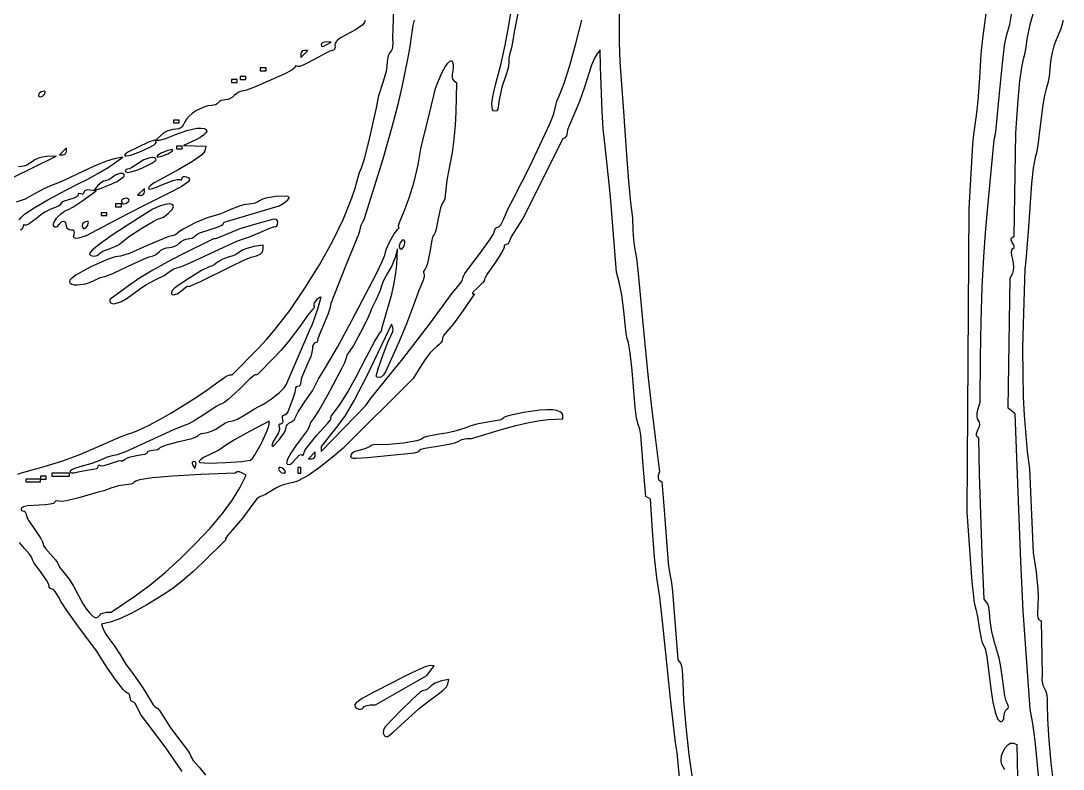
# Model space of a CAD drawing. Extents: x 49.4 to 149.4, y 52.5 to 152.5.
# Drawn here: x 110.59 to 127.92, y 75.05 to 87.48 of the extents above; entities that cross this region are included whole.
import ezdxf

# ---------------------------------------------------------------- set-up
doc = ezdxf.new("R2010")
doc.units = 0
doc.layers.add('LAYER_1', color=7, linetype='CONTINUOUS')

msp = doc.modelspace()

# ---------------------------------------------------------------- linework, layer by layer
at = {"layer": 'LAYER_1'}
for points in [[(110.541, 79.954), (110.602, 79.976), (110.978, 80.079), (111.288, 80.176), (111.568, 80.279), (111.853, 80.401), (112.259, 80.578), (112.379, 80.625), (112.435, 80.642), (112.535, 80.679), (112.72, 80.767), (112.925, 80.875), (113.085, 80.968), (113.446, 81.192), (113.661, 81.332), (113.848, 81.469), (113.979, 81.564), (114.029, 81.593), (114.059, 81.604), (114.102, 81.604), (114.544, 82.054), (114.671, 82.19), (114.8, 82.34), (115.059, 82.674), (115.313, 83.042), (115.552, 83.428), (115.768, 83.817), (115.952, 84.194), (116.094, 84.544), (116.147, 84.703), (116.186, 84.85), (116.22, 84.966), (116.254, 85.043), (116.303, 85.19), (116.373, 85.476), (116.5, 86.041), (116.543, 86.245), (116.615, 86.468), (116.666, 86.648), (116.681, 86.733), (116.687, 86.802), (116.701, 86.906), (116.716, 86.944), (116.734, 86.966), (116.752, 86.986), (116.767, 87.018), (116.778, 87.101), (116.774, 87.207), (116.847, 89.222)], [(119.002, 88.355), (118.791, 87.303), (118.77, 87.159), (118.746, 87.036), (118.72, 86.943), (118.703, 86.869), (118.701, 86.794), (118.691, 86.699), (118.653, 86.578), (118.584, 86.382), (118.543, 86.173), (118.52, 86.017), (118.502, 85.991), (118.467, 85.981), (118.445, 85.989), (118.43, 86.014), (118.422, 86.055), (118.421, 86.109), (118.44, 86.256), (118.485, 86.444), (118.566, 86.751), (118.641, 87.079), (118.704, 87.407), (118.752, 87.712)], [(120.535, 87.995), (120.534, 87.481), (120.537, 87.13), (120.548, 86.801), (120.6, 86.053), (120.655, 85.259), (120.688, 84.818), (120.726, 84.466), (120.755, 84.212), (120.765, 84.009), (120.772, 83.854), (120.792, 83.72), (120.822, 83.543), (120.852, 83.287), (120.926, 82.518), (121.014, 81.604), (121.066, 81.111), (121.133, 80.57), (121.208, 79.992), (121.186, 79.934), (121.182, 79.885), (121.19, 79.865), (121.203, 79.851), (121.242, 79.827), (121.276, 79.429), (121.332, 78.694), (121.357, 78.421), (121.386, 78.237), (121.406, 78.145), (121.423, 78.006), (121.478, 77.299), (121.509, 76.866), (121.554, 76.81), (121.571, 76.768), (121.584, 76.695), (121.594, 76.497), (121.607, 76.196), (121.643, 75.763), (121.696, 75.291), (121.755, 74.87)], [(126.661, 87.809), (126.577, 87.19), (126.55, 86.932), (126.523, 86.54), (126.496, 86.154), (126.47, 85.909), (126.427, 85.596), (126.411, 85.428), (126.348, 84.369), (126.315, 79.319), (126.4, 78.165), (126.418, 77.972), (126.439, 77.815), (126.464, 77.708), (126.491, 77.587), (126.519, 77.4), (126.552, 77.218), (126.571, 77.15), (126.59, 77.111), (126.619, 77.05), (126.646, 76.926), (126.715, 76.385), (126.746, 76.163), (126.783, 75.998), (126.826, 75.89), (126.85, 75.859), (126.875, 75.843), (126.897, 75.843), (126.915, 75.858), (126.928, 75.884), (126.932, 75.921), (126.947, 75.999), (126.963, 76.03), (126.982, 76.05), (127, 76.066), (127.008, 76.087), (127.004, 76.111), (126.989, 76.137), (126.969, 76.184), (126.949, 76.272), (126.913, 76.518), (126.876, 76.786), (126.853, 76.898), (126.831, 76.975), (126.778, 77.14), (126.732, 77.333), (126.7, 77.517), (126.689, 77.654), (126.678, 77.751), (126.665, 77.793), (126.648, 77.823), (126.604, 77.876), (126.572, 78.621), (126.526, 79.958), (126.512, 80.549), (126.483, 80.577), (126.476, 80.596), (126.478, 80.626), (126.505, 80.701), (126.524, 80.746), (126.531, 80.784), (126.526, 80.817), (126.508, 80.844), (126.492, 80.873), (126.485, 80.915), (126.486, 80.965), (126.497, 81.02), (126.534, 81.148), (126.541, 81.893), (126.551, 82.489), (126.57, 83.061), (126.595, 83.565), (126.626, 83.961), (126.666, 84.393), (126.764, 85.452), (126.775, 85.537), (126.785, 85.572), (126.798, 85.643), (126.816, 85.812), (126.854, 86.221), (126.905, 86.774), (126.942, 87.074), (126.963, 87.188), (126.982, 87.255), (127.027, 87.422), (127.075, 87.688)], [(127.527, 74.692), (127.484, 75.182), (127.452, 75.525), (127.412, 75.808), (127.367, 76.048), (127.253, 77.684), (127.212, 78.501), (127.116, 80.954), (127.004, 81.051), (127.035, 83.209), (127.078, 83.29), (127.092, 83.334), (127.097, 83.39), (127.093, 83.454), (127.078, 83.521), (127.063, 83.586), (127.059, 83.639), (127.065, 83.677), (127.082, 83.7), (127.099, 83.716), (127.103, 83.738), (127.096, 83.763), (127.076, 83.792), (127.051, 83.844), (127.052, 83.866), (127.064, 83.881), (127.104, 83.906), (127.132, 85.62), (127.144, 85.86), (127.166, 86.169), (127.198, 86.486), (127.232, 86.742), (127.26, 86.868), (127.281, 86.929), (127.297, 87.012), (127.325, 87.212), (127.369, 87.423), (127.422, 87.621)], [(116.314, 87.489), (116.294, 87.452), (116.262, 87.413), (116.155, 87.334), (115.989, 87.247), (115.905, 87.202), (115.848, 87.158), (115.817, 87.115), (115.811, 87.073), (115.812, 87.041), (115.804, 87.015), (115.789, 86.997), (115.768, 86.991), (115.728, 86.979), (115.659, 86.948), (115.475, 86.845), (115.295, 86.751), (115.229, 86.728), (115.193, 86.728), (115.161, 86.736), (115.151, 86.73), (115.147, 86.717), (115.133, 86.696), (115.094, 86.666), (114.967, 86.596), (114.471, 86.38), (114.339, 86.332), (114.266, 86.317), (114.235, 86.312), (114.2, 86.296), (114.138, 86.245), (114.107, 86.217), (114.07, 86.194), (114.029, 86.179), (113.99, 86.173), (113.92, 86.159), (113.891, 86.144), (113.873, 86.125), (113.855, 86.106), (113.827, 86.091), (113.757, 86.077), (113.697, 86.07), (113.632, 86.052), (113.499, 85.987), (113.438, 85.945), (113.385, 85.9), (113.344, 85.853), (113.318, 85.807), (113.296, 85.762), (113.269, 85.725), (113.24, 85.699), (113.213, 85.688), (113.114, 85.677), (113.033, 85.656), (112.966, 85.623), (112.909, 85.576), (112.832, 85.5), (112.896, 85.501), (113, 85.528), (113.161, 85.594), (113.35, 85.664), (113.517, 85.699), (113.584, 85.703), (113.635, 85.697), (113.669, 85.68), (113.681, 85.653), (113.665, 85.622), (113.624, 85.583), (113.563, 85.541), (113.488, 85.501), (113.296, 85.411), (113.664, 85.404), (113.648, 85.326), (113.631, 85.295), (113.59, 85.255), (113.442, 85.148), (113.207, 85.008), (112.89, 84.839), (112.805, 84.791), (112.747, 84.75), (112.716, 84.719), (112.711, 84.698), (112.732, 84.69), (112.776, 84.697), (112.844, 84.719), (112.934, 84.758), (113.122, 84.834), (113.189, 84.85), (113.226, 84.849), (113.244, 84.842), (113.258, 84.843), (113.268, 84.853), (113.272, 84.87), (113.277, 84.887), (113.293, 84.897), (113.316, 84.899), (113.344, 84.892), (113.377, 84.875), (113.392, 84.854), (113.388, 84.831), (113.365, 84.802), (113.257, 84.729), (113.062, 84.629), (112.695, 84.443), (112.358, 84.271), (111.853, 84.006), (111.673, 83.915), (111.546, 83.872), (111.504, 83.869), (111.478, 83.879), (111.467, 83.901), (111.475, 83.936), (111.481, 83.967), (111.475, 83.99), (111.456, 84.004), (111.425, 84.009), (111.395, 84.014), (111.37, 84.03), (111.354, 84.053), (111.348, 84.081), (111.335, 84.129), (111.304, 84.151), (111.265, 84.143), (111.228, 84.105), (111.188, 84.063), (111.169, 84.057), (111.153, 84.059), (111.141, 84.069), (111.134, 84.086), (111.134, 84.11), (111.142, 84.141), (111.182, 84.205), (111.246, 84.272), (111.315, 84.324), (111.346, 84.34), (111.372, 84.345), (111.454, 84.391), (111.618, 84.502), (111.841, 84.658), (111.739, 84.673), (111.699, 84.675), (111.666, 84.668), (111.644, 84.654), (111.636, 84.634), (111.633, 84.616), (111.622, 84.605), (111.607, 84.603), (111.588, 84.61), (111.554, 84.617), (111.544, 84.608), (111.54, 84.592), (111.529, 84.572), (111.498, 84.55), (111.452, 84.53), (111.396, 84.514), (111.294, 84.48), (111.263, 84.461), (111.252, 84.443), (111.242, 84.425), (111.217, 84.407), (111.132, 84.374), (111.073, 84.351), (111, 84.311), (110.923, 84.259), (110.851, 84.201), (110.727, 84.11), (110.682, 84.089), (110.657, 84.09), (110.645, 84.097), (110.635, 84.095), (110.626, 84.065), (110.612, 84.025), (110.597, 84.013), (110.578, 84.009)], [(117.129, 87.497), (117.104, 87.407), (117.083, 87.258), (117.056, 87.058), (117.017, 86.848), (116.924, 86.39), (116.857, 86.093), (116.757, 85.716), (116.636, 85.283), (116.609, 85.187), (116.29, 84.177), (116.261, 84.129), (116.238, 84.074), (116.222, 84.011), (116.2, 83.932), (116.163, 83.842), (115.989, 83.407), (115.794, 82.913), (115.745, 82.787), (115.725, 82.706), (115.694, 82.605), (115.619, 82.431), (115.547, 82.261), (115.528, 82.201), (115.523, 82.169), (115.516, 82.143), (115.484, 82.133), (115.466, 82.125), (115.45, 82.104), (115.44, 82.073), (115.436, 82.035), (115.429, 81.982), (115.408, 81.91), (115.34, 81.748), (115.272, 81.593), (115.251, 81.529), (115.244, 81.485), (115.23, 81.433), (115.214, 81.417), (115.196, 81.411), (115.164, 81.401), (115.156, 81.389), (115.155, 81.375), (115.144, 81.307), (115.106, 81.195), (115.027, 80.99), (114.998, 80.948), (114.979, 80.935), (114.958, 80.93), (114.942, 80.925), (114.932, 80.909), (114.931, 80.886), (114.938, 80.858), (114.944, 80.83), (114.941, 80.807), (114.929, 80.792), (114.909, 80.786), (114.89, 80.782), (114.879, 80.772), (114.876, 80.757), (114.883, 80.738), (114.889, 80.711), (114.882, 80.673), (114.865, 80.628), (114.838, 80.583), (114.785, 80.493), (114.763, 80.427), (114.766, 80.417), (114.773, 80.416), (114.8, 80.433), (114.882, 80.523), (114.964, 80.639), (114.991, 80.69), (115.002, 80.727), (115.008, 80.753), (115.024, 80.779), (115.047, 80.801), (115.075, 80.817), (115.126, 80.849), (115.142, 80.868), (115.148, 80.887), (115.197, 80.986), (115.316, 81.164), (115.435, 81.338), (115.484, 81.428), (115.534, 81.527), (115.655, 81.724), (115.854, 82.064), (116.094, 82.506), (116.501, 83.286), (116.598, 83.484), (116.639, 83.591), (116.665, 83.683), (116.725, 83.818), (116.796, 83.947), (116.853, 84.02), (116.879, 84.045), (116.879, 84.053), (116.87, 84.056), (116.867, 84.077), (116.882, 84.135), (116.959, 84.324), (117.043, 84.542), (117.125, 84.81), (117.194, 85.093), (117.241, 85.355), (117.275, 85.525), (117.336, 85.764), (117.454, 86.245), (117.479, 86.346), (117.514, 86.449), (117.599, 86.643), (117.643, 86.722), (117.685, 86.782), (117.722, 86.816), (117.737, 86.822), (117.75, 86.82), (117.766, 86.797), (117.776, 86.758), (117.777, 86.709), (117.769, 86.654), (117.761, 86.599), (117.762, 86.55), (117.77, 86.512), (117.786, 86.49), (117.833, 86.461), (117.819, 85.968), (117.808, 85.749), (117.787, 85.517), (117.759, 85.299), (117.727, 85.124), (117.672, 84.835), (117.649, 84.634), (117.636, 84.528), (117.622, 84.49), (117.605, 84.468), (117.586, 84.439), (117.565, 84.379), (117.529, 84.201), (117.494, 84.024), (117.475, 83.965), (117.458, 83.937), (117.44, 83.907), (117.421, 83.843), (117.387, 83.649), (117.35, 83.454), (117.328, 83.389), (117.308, 83.357), (117.284, 83.324), (117.282, 83.305), (117.289, 83.286), (117.296, 83.262), (117.294, 83.23), (117.27, 83.157), (117.205, 83.004), (117.115, 82.758), (117.001, 82.452), (116.877, 82.157), (116.681, 81.712), (116.651, 81.651), (116.617, 81.601), (116.583, 81.568), (116.555, 81.556), (116.512, 81.563), (116.494, 81.579), (116.528, 81.704), (116.605, 81.924), (116.689, 82.143), (116.746, 82.263), (116.773, 82.323), (116.776, 82.355), (116.772, 82.383), (116.751, 82.445), (116.592, 82.108), (116.33, 81.565), (116.137, 81.192), (115.978, 80.929), (115.821, 80.714), (115.581, 80.412), (115.583, 80.329), (116.326, 81.096), (116.398, 81.199), (116.65, 81.513), (116.938, 81.868), (117.382, 82.445), (117.608, 82.757), (117.742, 82.936), (117.849, 83.066), (117.912, 83.148), (117.93, 83.185), (117.937, 83.212), (117.946, 83.242), (117.969, 83.286), (118.046, 83.391), (118.226, 83.625), (118.382, 83.841), (118.442, 83.935), (118.467, 84.004), (118.481, 84.041), (118.497, 84.053), (118.517, 84.057), (118.541, 84.068), (118.567, 84.097), (118.593, 84.141), (118.616, 84.194), (118.684, 84.353), (118.783, 84.543), (119.05, 85.067), (119.385, 85.774), (119.45, 85.939), (119.477, 86.053), (119.499, 86.15), (119.552, 86.277), (119.621, 86.451), (119.713, 86.745), (119.816, 87.109), (119.914, 87.496)], [(127.916, 87.49), (127.877, 87.353), (127.802, 87.168), (127.763, 87.067), (127.731, 86.956), (127.71, 86.847), (127.702, 86.755), (127.682, 86.558), (127.66, 86.45), (127.634, 86.355), (127.605, 86.243), (127.576, 86.09), (127.532, 85.74), (127.494, 85.417), (127.473, 85.292), (127.453, 85.214), (127.416, 85.039), (127.388, 84.781), (127.342, 84.057), (127.298, 83.504), (127.279, 83.359), (127.25, 82.445), (127.242, 82.043), (127.243, 81.623), (127.252, 81.236), (127.269, 80.93), (127.317, 80.329), (127.355, 80.04), (127.417, 78.646), (127.466, 78.332), (127.494, 78.043), (127.498, 77.903), (127.493, 77.79), (127.489, 77.622), (127.497, 77.566), (127.51, 77.539), (127.548, 77.515), (127.567, 76.625), (127.564, 76.531), (127.577, 76.448), (127.61, 76.379), (127.628, 76.342), (127.642, 76.284), (127.651, 76.213), (127.652, 76.137), (127.657, 75.883), (127.679, 75.533), (127.713, 75.149), (127.755, 74.798)], [(121.643, 73.787), (121.498, 75.327), (121.474, 75.495), (121.397, 76.168), (121.257, 77.509), (121.211, 77.907), (121.164, 78.231), (121.123, 78.574), (121.087, 79.018), (121.055, 79.535), (120.978, 79.583), (120.942, 80.028), (120.897, 80.598), (120.88, 80.701), (120.854, 80.776), (120.825, 80.882), (120.802, 81.06), (120.752, 81.676), (120.721, 81.969), (120.691, 82.133), (120.668, 82.2), (120.65, 82.288), (120.611, 82.662), (120.578, 82.932), (120.538, 83.143), (120.493, 83.311), (120.391, 84.562), (120.37, 84.778), (120.302, 85.404), (120.272, 85.692), (120.251, 85.986), (120.224, 86.719), (120.218, 87.001), (120.168, 86.936), (120.125, 86.862), (120.076, 86.747), (119.955, 86.366), (119.878, 86.146), (119.781, 85.922), (119.702, 85.741), (119.678, 85.671), (119.669, 85.626), (119.658, 85.572), (119.633, 85.54), (119.597, 85.524), (118.936, 84.198), (118.822, 84.029), (118.741, 83.896), (118.707, 83.814), (118.693, 83.782), (118.659, 83.768), (118.628, 83.756), (118.622, 83.742), (118.623, 83.726), (118.614, 83.692), (118.582, 83.63), (118.467, 83.457), (118.348, 83.286), (118.311, 83.224), (118.298, 83.191), (118.289, 83.167), (118.264, 83.133), (118.183, 83.051), (118.11, 82.98), (118.096, 82.958), (118.099, 82.95), (118.131, 82.95), (117.937, 82.667), (117.78, 82.45), (117.672, 82.325), (117.622, 82.263), (117.606, 82.23), (117.601, 82.199), (117.593, 82.169), (117.572, 82.135), (117.54, 82.102), (117.502, 82.073), (117.452, 82.031), (117.389, 81.961), (117.322, 81.873), (117.257, 81.776), (117.111, 81.54), (115.941, 80.377), (115.797, 80.255), (115.57, 80.074), (115.363, 79.933), (115.189, 79.839), (115.118, 79.813), (115.059, 79.801), (114.992, 79.788), (114.915, 79.762), (114.839, 79.727), (114.772, 79.686), (114.655, 79.614), (114.608, 79.592), (114.576, 79.583), (114.549, 79.573), (114.515, 79.545), (114.439, 79.451), (114.28, 79.225), (114.101, 79.02), (114.025, 78.932), (113.993, 78.88), (113.993, 78.855), (113.612, 78.486), (113.446, 78.331), (113.275, 78.183), (113.12, 78.058), (112.999, 77.973), (112.684, 77.784), (112.423, 77.64), (112.219, 77.542), (112.077, 77.493), (111.93, 77.461), (111.959, 77.38), (112.004, 77.294), (112.071, 77.203), (112.153, 77.092), (112.233, 76.962), (112.337, 76.797), (112.477, 76.601), (112.618, 76.403), (112.722, 76.229), (112.791, 76.118), (112.821, 76.085), (112.843, 76.072), (112.865, 76.06), (112.896, 76.026), (112.965, 75.916), (113.076, 75.74), (113.23, 75.536), (113.361, 75.366), (113.401, 75.304), (113.416, 75.269), (113.427, 75.241), (113.456, 75.196), (113.554, 75.083), (113.661, 74.952)], [(110.445, 84.874), (111.179, 85.235), (111.02, 85.228), (110.951, 85.219), (110.882, 85.2), (110.821, 85.174), (110.776, 85.144), (110.735, 85.114), (110.689, 85.089), (110.641, 85.072), (110.598, 85.066), (110.553, 85.058)], [(110.56, 84.176), (110.599, 84.221), (110.653, 84.27), (110.811, 84.38), (111.037, 84.508), (111.348, 84.677), (111.54, 84.774), (111.692, 84.849), (111.869, 84.946), (112.039, 85.048), (112.17, 85.136), (112.286, 85.222), (112.141, 85.189), (112.016, 85.151), (111.849, 85.086), (111.642, 84.993), (111.396, 84.874), (111.242, 84.803), (111.108, 84.753), (110.974, 84.695), (110.819, 84.608), (110.659, 84.523), (110.512, 84.469)], [(113.272, 75.013), (112.986, 75.423), (112.709, 75.789), (112.592, 75.95), (112.55, 76.021), (112.526, 76.073), (112.491, 76.14), (112.471, 76.161), (112.451, 76.168), (112.433, 76.174), (112.419, 76.19), (112.406, 76.241), (112.393, 76.291), (112.378, 76.307), (112.36, 76.313), (112.336, 76.329), (112.293, 76.374), (112.172, 76.526), (112.03, 76.727), (111.901, 76.93), (111.853, 77.011), (111.563, 77.395), (111.341, 77.706), (111.26, 77.83), (111.215, 77.912), (111.16, 78.005), (111.132, 78.034), (111.108, 78.044), (111.089, 78.048), (111.074, 78.06), (111.063, 78.077), (111.059, 78.097), (111.048, 78.133), (111.017, 78.189), (110.915, 78.333), (110.813, 78.475), (110.782, 78.528), (110.771, 78.56), (110.761, 78.586), (110.735, 78.625), (110.65, 78.718), (110.565, 78.816)], [(126.946, 75.041), (126.92, 75.09), (126.891, 75.139), (126.883, 75.203), (126.893, 75.273), (126.916, 75.343), (126.951, 75.405), (126.995, 75.454), (127.043, 75.482), (127.068, 75.486), (127.093, 75.481), (127.147, 75.464), (127.165, 74.633)]]:
    msp.add_lwpolyline(points, dxfattribs=at)
for points in [[(115.244, 86.933), (115.244, 86.875), (115.359, 86.991), (115.302, 86.991), (115.279, 86.986), (115.261, 86.974), (115.248, 86.956)], [(115.581, 87.085), (115.586, 87.065), (115.601, 87.058), (115.627, 87.064), (115.665, 87.083), (115.749, 87.132), (115.665, 87.134), (115.632, 87.13), (115.605, 87.12), (115.587, 87.104)], [(114.57, 86.654), (114.667, 86.654), (114.667, 86.702), (114.57, 86.702)], [(114.089, 86.462), (114.186, 86.462), (114.186, 86.51), (114.089, 86.51)], [(114.234, 86.51), (114.33, 86.51), (114.33, 86.558), (114.234, 86.558)], [(110.891, 86.269), (110.884, 86.235), (110.893, 86.225), (110.909, 86.221), (110.952, 86.235), (110.987, 86.269), (110.994, 86.303), (110.985, 86.314), (110.969, 86.317), (110.926, 86.303)], [(113.127, 85.788), (113.224, 85.788), (113.224, 85.836), (113.127, 85.836)], [(112.31, 85.254), (112.318, 85.244), (112.342, 85.24), (112.418, 85.255), (112.58, 85.315), (112.714, 85.374), (112.805, 85.425), (112.83, 85.446), (112.839, 85.462), (112.832, 85.489), (112.815, 85.5), (112.71, 85.466), (112.539, 85.388), (112.38, 85.306), (112.329, 85.274)], [(111.348, 85.375), (111.232, 85.259), (111.29, 85.259), (111.312, 85.264), (111.331, 85.276), (111.343, 85.295), (111.348, 85.317)], [(112.863, 85.248), (112.849, 85.23), (112.857, 85.221), (112.935, 85.235), (113.034, 85.274), (113.103, 85.318), (113.117, 85.337), (113.109, 85.345), (113.031, 85.331), (112.932, 85.293)], [(113.176, 85.355), (113.272, 85.355), (113.272, 85.404), (113.176, 85.404)], [(112.332, 84.974), (112.361, 84.965), (112.42, 84.973), (112.502, 84.996), (112.598, 85.034), (112.767, 85.119), (112.818, 85.153), (112.838, 85.175), (112.83, 85.197), (112.809, 85.209), (112.775, 85.212), (112.733, 85.207), (112.635, 85.174), (112.537, 85.115), (112.435, 85.047), (112.391, 85.026), (112.359, 85.019), (112.34, 85.015), (112.328, 85.006), (112.325, 84.991)], [(111.871, 84.747), (111.805, 84.668), (111.925, 84.705), (112.065, 84.757), (112.188, 84.817), (112.276, 84.875), (112.301, 84.899), (112.31, 84.92), (112.304, 84.937), (112.288, 84.948), (112.235, 84.95), (112.169, 84.927), (112.107, 84.884), (112.05, 84.843), (111.993, 84.826), (111.966, 84.82), (111.934, 84.803)], [(111.798, 83.167), (111.909, 83.218), (111.983, 83.239), (112.116, 83.288), (112.371, 83.407), (112.629, 83.526), (112.721, 83.562), (112.77, 83.576), (112.828, 83.597), (112.887, 83.648), (112.919, 83.676), (112.961, 83.699), (113.008, 83.714), (113.055, 83.72), (113.102, 83.726), (113.15, 83.741), (113.192, 83.764), (113.224, 83.792), (113.254, 83.82), (113.292, 83.843), (113.332, 83.859), (113.371, 83.864), (113.441, 83.878), (113.469, 83.893), (113.487, 83.911), (113.515, 83.934), (113.567, 83.96), (113.719, 84.012), (113.869, 84.061), (113.92, 84.085), (113.945, 84.103), (113.969, 84.14), (114.883, 84.408), (114.967, 84.46), (115.027, 84.508), (115.045, 84.53), (115.051, 84.548), (115.033, 84.564), (114.983, 84.571), (114.827, 84.565), (114.66, 84.537), (114.596, 84.518), (114.557, 84.496), (114.527, 84.475), (114.483, 84.457), (114.432, 84.445), (114.38, 84.44), (114.318, 84.432), (114.237, 84.411), (114.065, 84.345), (113.914, 84.279), (113.819, 84.251), (113.689, 84.212), (113.489, 84.126), (113.299, 84.031), (113.234, 83.991), (113.201, 83.963), (113.16, 83.927), (113.105, 83.912), (113.051, 83.899), (112.953, 83.863), (112.68, 83.744), (112.405, 83.625), (112.304, 83.589), (112.247, 83.576), (112.16, 83.561), (112.039, 83.522), (111.9, 83.466), (111.755, 83.399), (111.618, 83.327), (111.504, 83.259), (111.425, 83.199), (111.403, 83.175), (111.396, 83.156), (111.406, 83.129), (111.435, 83.11), (111.479, 83.099), (111.534, 83.097), (111.664, 83.116), (111.732, 83.138)], [(112.646, 84.701), (112.531, 84.586), (112.589, 84.586), (112.611, 84.59), (112.63, 84.603), (112.642, 84.621), (112.646, 84.644)], [(111.898, 83.619), (111.918, 83.638), (111.955, 83.658), (112.056, 83.694), (112.171, 83.739), (112.223, 83.769), (112.261, 83.799), (112.398, 83.906), (112.598, 84.04), (112.79, 84.153), (112.859, 84.188), (112.899, 84.201), (112.962, 84.224), (113.039, 84.281), (113.105, 84.351), (113.127, 84.401), (113.124, 84.419), (113.112, 84.432), (113.065, 84.443), (112.991, 84.434), (112.897, 84.404), (112.786, 84.355), (112.665, 84.285), (112.345, 84.081), (112.11, 83.925), (111.914, 83.786), (111.782, 83.679), (111.745, 83.643), (111.733, 83.621), (111.738, 83.602), (111.753, 83.588), (111.802, 83.577), (111.857, 83.587), (111.88, 83.6)], [(112.165, 84.393), (112.262, 84.393), (112.262, 84.442), (112.165, 84.442)], [(112.262, 84.49), (112.275, 84.456), (112.289, 84.445), (112.307, 84.442), (112.348, 84.456), (112.382, 84.49), (112.388, 84.508), (112.381, 84.524), (112.363, 84.534), (112.337, 84.538), (112.284, 84.524), (112.268, 84.508)], [(111.925, 84.249), (112.021, 84.249), (112.021, 84.297), (111.925, 84.297)], [(111.623, 84.038), (111.639, 84.031), (111.658, 84.037), (111.678, 84.053), (111.696, 84.079), (111.713, 84.133), (111.706, 84.148), (111.69, 84.153), (111.647, 84.141), (111.617, 84.111), (111.608, 84.073), (111.612, 84.055)], [(112.358, 82.878), (112.584, 83.044), (112.678, 83.104), (112.824, 83.179), (112.972, 83.256), (113.071, 83.323), (113.13, 83.366), (113.182, 83.383), (113.258, 83.405), (113.414, 83.469), (113.966, 83.726), (114.179, 83.824), (114.293, 83.864), (114.389, 83.895), (114.561, 83.97), (114.731, 84.042), (114.791, 84.062), (114.823, 84.066), (114.837, 84.068), (114.848, 84.082), (114.859, 84.132), (114.854, 84.163), (114.837, 84.182), (114.811, 84.189), (114.775, 84.183), (114.474, 84.099), (114.228, 84.028), (114.031, 83.944), (113.896, 83.888), (113.823, 83.864), (113.794, 83.864), (113.256, 83.598), (113.022, 83.476), (112.781, 83.34), (112.562, 83.207), (112.394, 83.093), (112.069, 82.854), (112.069, 82.83), (112.076, 82.806), (112.094, 82.791), (112.122, 82.785), (112.159, 82.787), (112.251, 82.817)], [(113.264, 83.002), (113.338, 83.063), (113.36, 83.076), (113.368, 83.075), (113.382, 83.073), (113.424, 83.086), (113.577, 83.151), (114.089, 83.407), (114.295, 83.508), (114.418, 83.557), (114.507, 83.579), (114.569, 83.608), (114.606, 83.645), (114.619, 83.69), (114.619, 83.76), (114.462, 83.736), (114.33, 83.699), (114.272, 83.672), (114.23, 83.644), (114.16, 83.596), (114.097, 83.576), (114.035, 83.56), (113.948, 83.523), (113.861, 83.476), (113.801, 83.431), (113.767, 83.411), (113.719, 83.396), (113.595, 83.336), (113.396, 83.215), (113.206, 83.086), (113.139, 83.035), (113.106, 83.002), (113.092, 82.972), (113.092, 82.95), (113.104, 82.937), (113.126, 82.933), (113.19, 82.95)], [(115.003, 80.14), (115.017, 80.121), (115.049, 80.113), (115.072, 80.12), (115.1, 80.141), (115.161, 80.208), (115.218, 80.267), (115.243, 80.277), (115.26, 80.273), (115.273, 80.265), (115.283, 80.266), (115.292, 80.295), (115.318, 80.355), (115.393, 80.458), (115.518, 80.605), (115.689, 80.792), (115.739, 80.856), (115.746, 80.875), (115.741, 80.882), (115.736, 80.891), (115.746, 80.914), (115.805, 80.99), (115.9, 81.117), (116.02, 81.31), (116.165, 81.571), (116.337, 81.903), (116.472, 82.161), (116.552, 82.289), (116.579, 82.322), (116.591, 82.349), (116.591, 82.373), (116.708, 82.77), (116.755, 82.945), (116.795, 83.128), (116.825, 83.297), (116.84, 83.431), (116.853, 83.696), (116.811, 83.552), (116.755, 83.412), (116.68, 83.28), (116.617, 83.173), (116.591, 83.097), (116.562, 83.003), (116.494, 82.852), (116.426, 82.711), (116.398, 82.638), (116.349, 82.52), (116.238, 82.304), (116.119, 82.092), (116.047, 81.984), (116.016, 81.943), (115.996, 81.887), (115.969, 81.805), (115.92, 81.7), (115.687, 81.267), (115.549, 81.024), (115.453, 80.878), (115.407, 80.811), (115.388, 80.757), (115.377, 80.726), (115.348, 80.676), (115.251, 80.544), (115.156, 80.42), (115.077, 80.301), (115.023, 80.203)], [(116.879, 83.738), (116.883, 83.713), (116.893, 83.696), (116.909, 83.69), (116.927, 83.696), (116.961, 83.738), (116.975, 83.798), (116.972, 83.824), (116.961, 83.84), (116.946, 83.846), (116.927, 83.84), (116.893, 83.798)], [(111.412, 80.003), (111.408, 79.984), (111.429, 79.975), (111.475, 79.977), (111.545, 79.991), (111.685, 80.018), (111.793, 80.033), (111.852, 80.049), (111.87, 80.065), (111.877, 80.083), (111.886, 80.106), (111.907, 80.098), (111.932, 80.092), (111.976, 80.097), (112.099, 80.136), (112.214, 80.176), (112.249, 80.182), (112.262, 80.176), (112.267, 80.17), (112.28, 80.172), (112.325, 80.201), (112.362, 80.223), (112.415, 80.242), (112.541, 80.266), (112.65, 80.285), (112.682, 80.3), (112.695, 80.315), (112.702, 80.33), (112.722, 80.342), (112.788, 80.353), (112.861, 80.365), (112.89, 80.379), (112.907, 80.395), (112.94, 80.415), (113.01, 80.441), (113.221, 80.493), (113.433, 80.547), (113.504, 80.573), (113.538, 80.596), (113.556, 80.614), (113.586, 80.628), (113.664, 80.642), (113.711, 80.649), (113.769, 80.67), (113.829, 80.701), (113.884, 80.738), (113.993, 80.806), (114.045, 80.826), (114.085, 80.834), (114.129, 80.844), (114.192, 80.869), (114.34, 80.954), (114.474, 81.039), (114.547, 81.075), (114.622, 81.115), (114.754, 81.207), (114.887, 81.312), (114.966, 81.387), (115.002, 81.435), (115.395, 82.349), (115.436, 82.445), (115.526, 82.697), (115.581, 82.891), (115.575, 82.896), (115.56, 82.89), (115.509, 82.855), (115.465, 82.801), (115.458, 82.776), (115.462, 82.756), (115.467, 82.738), (115.464, 82.719), (115.454, 82.701), (115.436, 82.686), (115.354, 82.591), (115.225, 82.406), (115.141, 82.287), (115.031, 82.149), (114.91, 82.007), (114.791, 81.88), (114.518, 81.604), (114.484, 81.602), (114.453, 81.583), (114.391, 81.531), (114.216, 81.362), (114.036, 81.193), (113.97, 81.142), (113.933, 81.123), (113.897, 81.11), (113.834, 81.075), (113.663, 80.96), (113.47, 80.836), (113.384, 80.79), (113.32, 80.764), (113.136, 80.692), (112.863, 80.569), (112.329, 80.325), (112.189, 80.273), (112.11, 80.257), (112.025, 80.236), (111.911, 80.186), (111.767, 80.128), (111.61, 80.085), (111.483, 80.048), (111.437, 80.025)], [(116.687, 80.265), (117.132, 80.309), (117.191, 80.321), (117.209, 80.334), (117.216, 80.349), (117.239, 80.367), (117.304, 80.385), (117.514, 80.419), (117.739, 80.455), (117.819, 80.477), (117.861, 80.498), (117.92, 80.531), (117.995, 80.545), (118.081, 80.545), (118.598, 80.699), (118.818, 80.759), (119.034, 80.81), (119.222, 80.845), (119.356, 80.861), (119.597, 80.871), (119.597, 80.936), (119.585, 80.965), (119.551, 80.989), (119.498, 81.008), (119.429, 81.019), (119.336, 81.021), (119.216, 81.014), (118.944, 80.979), (118.71, 80.93), (118.638, 80.906), (118.618, 80.894), (118.611, 80.884), (118.593, 80.868), (118.544, 80.851), (118.382, 80.824), (118.172, 80.786), (118.069, 80.757), (117.986, 80.725), (117.898, 80.692), (117.785, 80.661), (117.661, 80.634), (117.541, 80.615), (117.345, 80.581), (117.286, 80.561), (117.264, 80.544), (117.238, 80.527), (117.17, 80.508), (116.951, 80.47), (116.705, 80.445), (116.601, 80.44), (116.528, 80.444), (116.449, 80.439), (116.412, 80.427), (116.383, 80.409), (116.309, 80.371), (116.21, 80.346), (116.163, 80.334), (116.122, 80.316), (116.09, 80.294), (116.073, 80.269), (116.071, 80.247), (116.082, 80.231), (116.112, 80.221), (116.164, 80.217), (116.354, 80.229)], [(113.566, 80.149), (113.719, 80.138), (113.993, 80.145), (114.264, 80.165), (114.409, 80.184), (114.438, 80.211), (114.48, 80.272), (114.583, 80.456), (114.675, 80.653), (114.704, 80.731), (114.715, 80.783), (114.715, 80.833), (114.39, 80.661), (114.14, 80.522), (113.993, 80.427), (113.88, 80.354), (113.71, 80.269), (113.628, 80.228), (113.575, 80.193), (113.553, 80.166), (113.555, 80.156)], [(115.484, 80.324), (115.369, 80.209), (115.427, 80.209), (115.449, 80.213), (115.467, 80.226), (115.48, 80.244), (115.484, 80.266)], [(113.446, 80.103), (113.482, 80.045), (113.501, 80.103), (113.504, 80.125), (113.498, 80.144), (113.485, 80.156), (113.465, 80.161), (113.447, 80.156), (113.437, 80.144), (113.436, 80.125)], [(114.883, 80.016), (114.918, 79.982), (114.961, 79.968), (114.977, 79.972), (114.986, 79.982), (114.987, 79.998), (114.979, 80.016), (114.944, 80.05), (114.901, 80.064), (114.885, 80.061), (114.876, 80.05), (114.875, 80.035)], [(115.196, 79.968), (115.244, 79.968), (115.244, 80.064), (115.196, 80.064)], [(111.733, 77.648), (111.793, 77.59), (111.838, 77.565), (111.87, 77.578), (111.901, 77.611), (111.919, 77.63), (111.946, 77.645), (112.012, 77.659), (112.093, 77.659), (112.486, 77.925), (112.732, 78.106), (112.989, 78.32), (113.249, 78.556), (113.501, 78.806), (113.734, 79.057), (113.94, 79.301), (114.107, 79.526), (114.227, 79.723), (114.336, 79.935), (114.275, 79.972), (114.223, 79.993), (114.184, 79.991), (114.153, 79.972), (113.58, 79.947), (113.113, 79.922), (112.775, 79.892), (112.562, 79.858), (112.503, 79.839), (112.475, 79.818), (112.455, 79.802), (112.423, 79.788), (112.334, 79.776), (112.214, 79.76), (112.084, 79.72), (111.968, 79.677), (111.877, 79.651), (111.551, 79.557), (111.351, 79.509), (111.274, 79.501), (111.227, 79.505), (111.176, 79.511), (111.161, 79.502), (111.155, 79.486), (111.135, 79.468), (111.078, 79.453), (110.995, 79.443), (110.894, 79.439), (110.7, 79.425), (110.634, 79.41), (110.602, 79.391), (110.595, 79.372), (110.596, 79.357), (110.606, 79.347), (110.623, 79.343), (110.643, 79.338), (110.66, 79.325), (110.671, 79.306), (110.676, 79.283), (110.688, 79.245), (110.719, 79.185), (110.82, 79.034), (110.921, 78.884), (110.952, 78.826), (110.963, 78.79), (110.972, 78.759), (110.998, 78.717), (111.083, 78.621), (111.168, 78.529), (111.194, 78.492), (111.203, 78.467), (111.232, 78.406), (111.302, 78.319), (111.39, 78.209), (111.464, 78.093), (111.627, 77.795), (111.682, 77.711)], [(110.915, 79.872), (111.011, 79.872), (111.011, 79.92), (110.915, 79.92)], [(111.107, 79.92), (111.203, 79.92), (111.3, 79.92), (111.396, 79.92), (111.396, 79.968), (111.3, 79.968), (111.203, 79.968), (111.107, 79.968)], [(110.674, 79.824), (110.771, 79.824), (110.867, 79.824), (110.915, 79.824), (110.915, 79.872), (110.819, 79.872), (110.722, 79.872), (110.674, 79.872)], [(116.278, 76.072), (116.296, 76.091), (116.325, 76.106), (116.397, 76.12), (116.487, 76.12), (117.336, 76.607), (117.461, 76.77), (117.398, 76.773), (117.313, 76.75), (117.159, 76.686), (116.971, 76.597), (116.783, 76.497), (116.446, 76.325), (116.265, 76.228), (116.165, 76.156), (116.144, 76.128), (116.14, 76.103), (116.152, 76.081), (116.181, 76.06), (116.209, 76.05), (116.237, 76.048), (116.261, 76.056)], [(116.965, 75.84), (117.21, 76.059), (117.337, 76.16), (117.445, 76.237), (117.534, 76.301), (117.609, 76.365), (117.663, 76.421), (117.687, 76.463), (117.702, 76.541), (117.58, 76.518), (117.479, 76.482), (117.435, 76.455), (117.404, 76.428), (117.347, 76.38), (117.317, 76.366), (117.29, 76.361), (117.264, 76.351), (117.222, 76.323), (117.093, 76.21), (116.902, 76.021), (116.648, 75.755), (116.617, 75.703), (116.613, 75.649), (116.621, 75.626), (116.635, 75.608), (116.654, 75.596), (116.679, 75.591), (116.712, 75.611), (116.777, 75.664)]]:
    msp.add_lwpolyline(points, close=True, dxfattribs=at)

doc.saveas('drawing.dxf')
